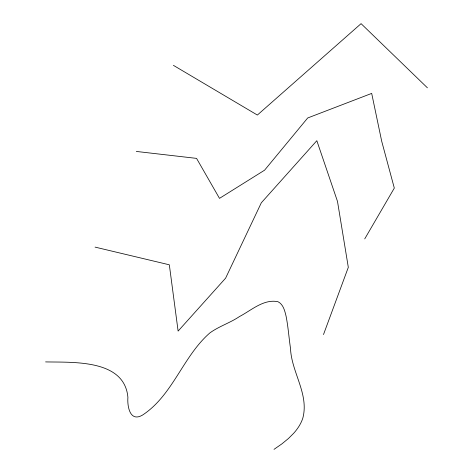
<?xml version="1.0" encoding="UTF-8"?>
<svg xmlns="http://www.w3.org/2000/svg" width="473" height="473" viewBox="0 0 473 473"><rect width="100%" height="100%" fill="white"/><g stroke="black" fill="none" stroke-linecap="round" stroke-linejoin="round"><path stroke-width="0.71" d="M323.497 334.553L348.311 267.34L337.497 201.421L316.833 140.694L261.315 202.787L225.609 278.165L178.114 331.088L169.328 264.803L95.061 247.107M364.724 238.889L394.311 188.094L381.693 141.214L371.689 93.406L307.698 117.972L264.573 170.191L219.496 198.364L196.561 158.384L136.289 151.437M274.021 449.35L281.932 443.851L288.453 438.495L293.692 433.262A43.008 27.18 -29.6 0 0 302.821 418.144C309.253 394.027 291.439 372.275 290.505 348.43C288.914 337.669 288.193 326.778 286.059 316.1C284.758 310.791 283.321 304.299 277.923 301.691C263.609 298.806 251.376 310.335 239.48 316.549C230.097 322.905 219.034 326.264 209.864 332.933C182.903 356.352 172.923 395.186 142.491 415.105C129.904 422.513 127.178 406.266 127.905 397.403C124.547 359.06 73.025 362.519 45.591 361.904M173.396 65.339L257.371 115.051L361.076 23.65L427.409 87.818"/></g></svg>
